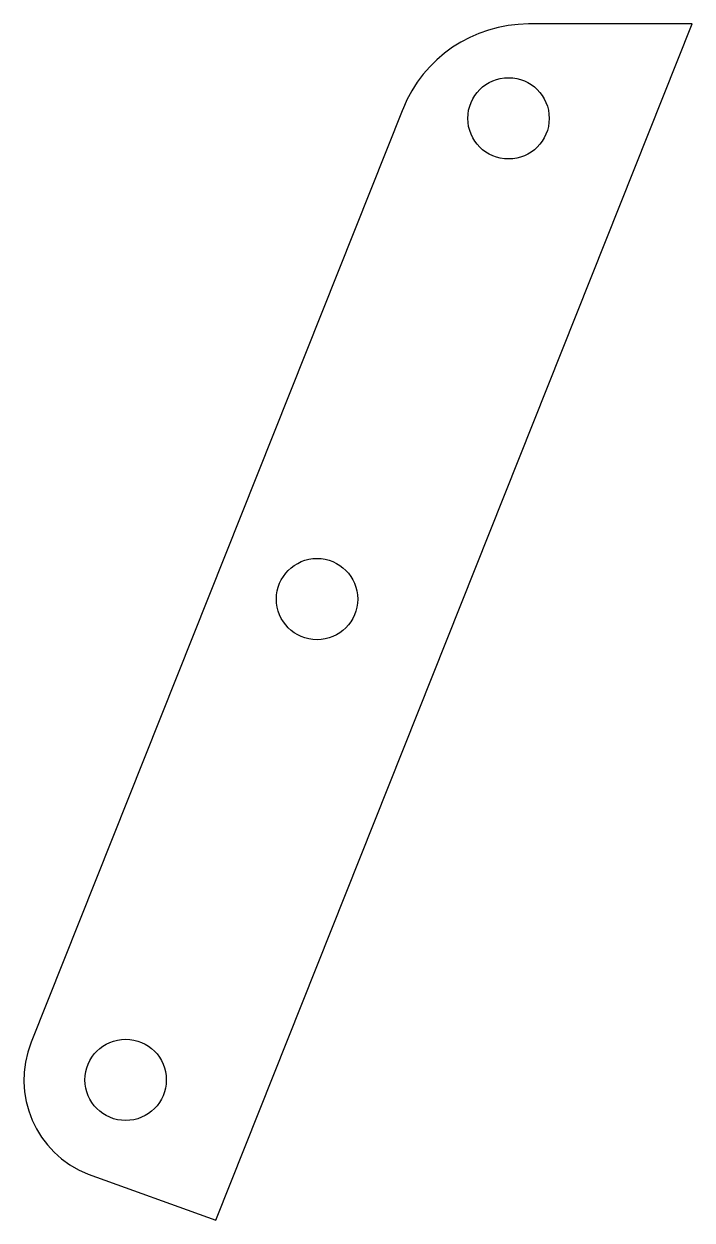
# Model space of a CAD drawing. Extents: x -1021 to -922, y 2801 to 2978.
import ezdxf

# ---------------------------------------------------------------- set-up
doc = ezdxf.new("R2010")
doc.units = 0
doc.layers.get('0').update_dxf_attribs({"linetype": 'CONTINUOUS'})

msp = doc.modelspace()

# ---------------------------------------------------------------- linework, layer by layer
for p, q in [((-992.39, 2801.19), (-922.12, 2977.71)), ((-922.12, 2977.71), (-946.23, 2977.71)), ((-964.81, 2965.11), (-1019.62, 2827.42)), ((-1011.23, 2807.94), (-992.39, 2801.19))]:
    msp.add_line(p, q)
for centre in [(-949.2, 2963.78), (-977.44, 2892.83), (-1005.68, 2821.88)]:
    msp.add_circle(centre, 6)
for centre, radius, start, end in [((-946.23, 2957.71), 20, 90, 158.2949), ((-1005.68, 2821.88), 15, 158.2949, 248.2949)]:
    msp.add_arc(centre, radius, start, end)

doc.saveas('drawing.dxf')
